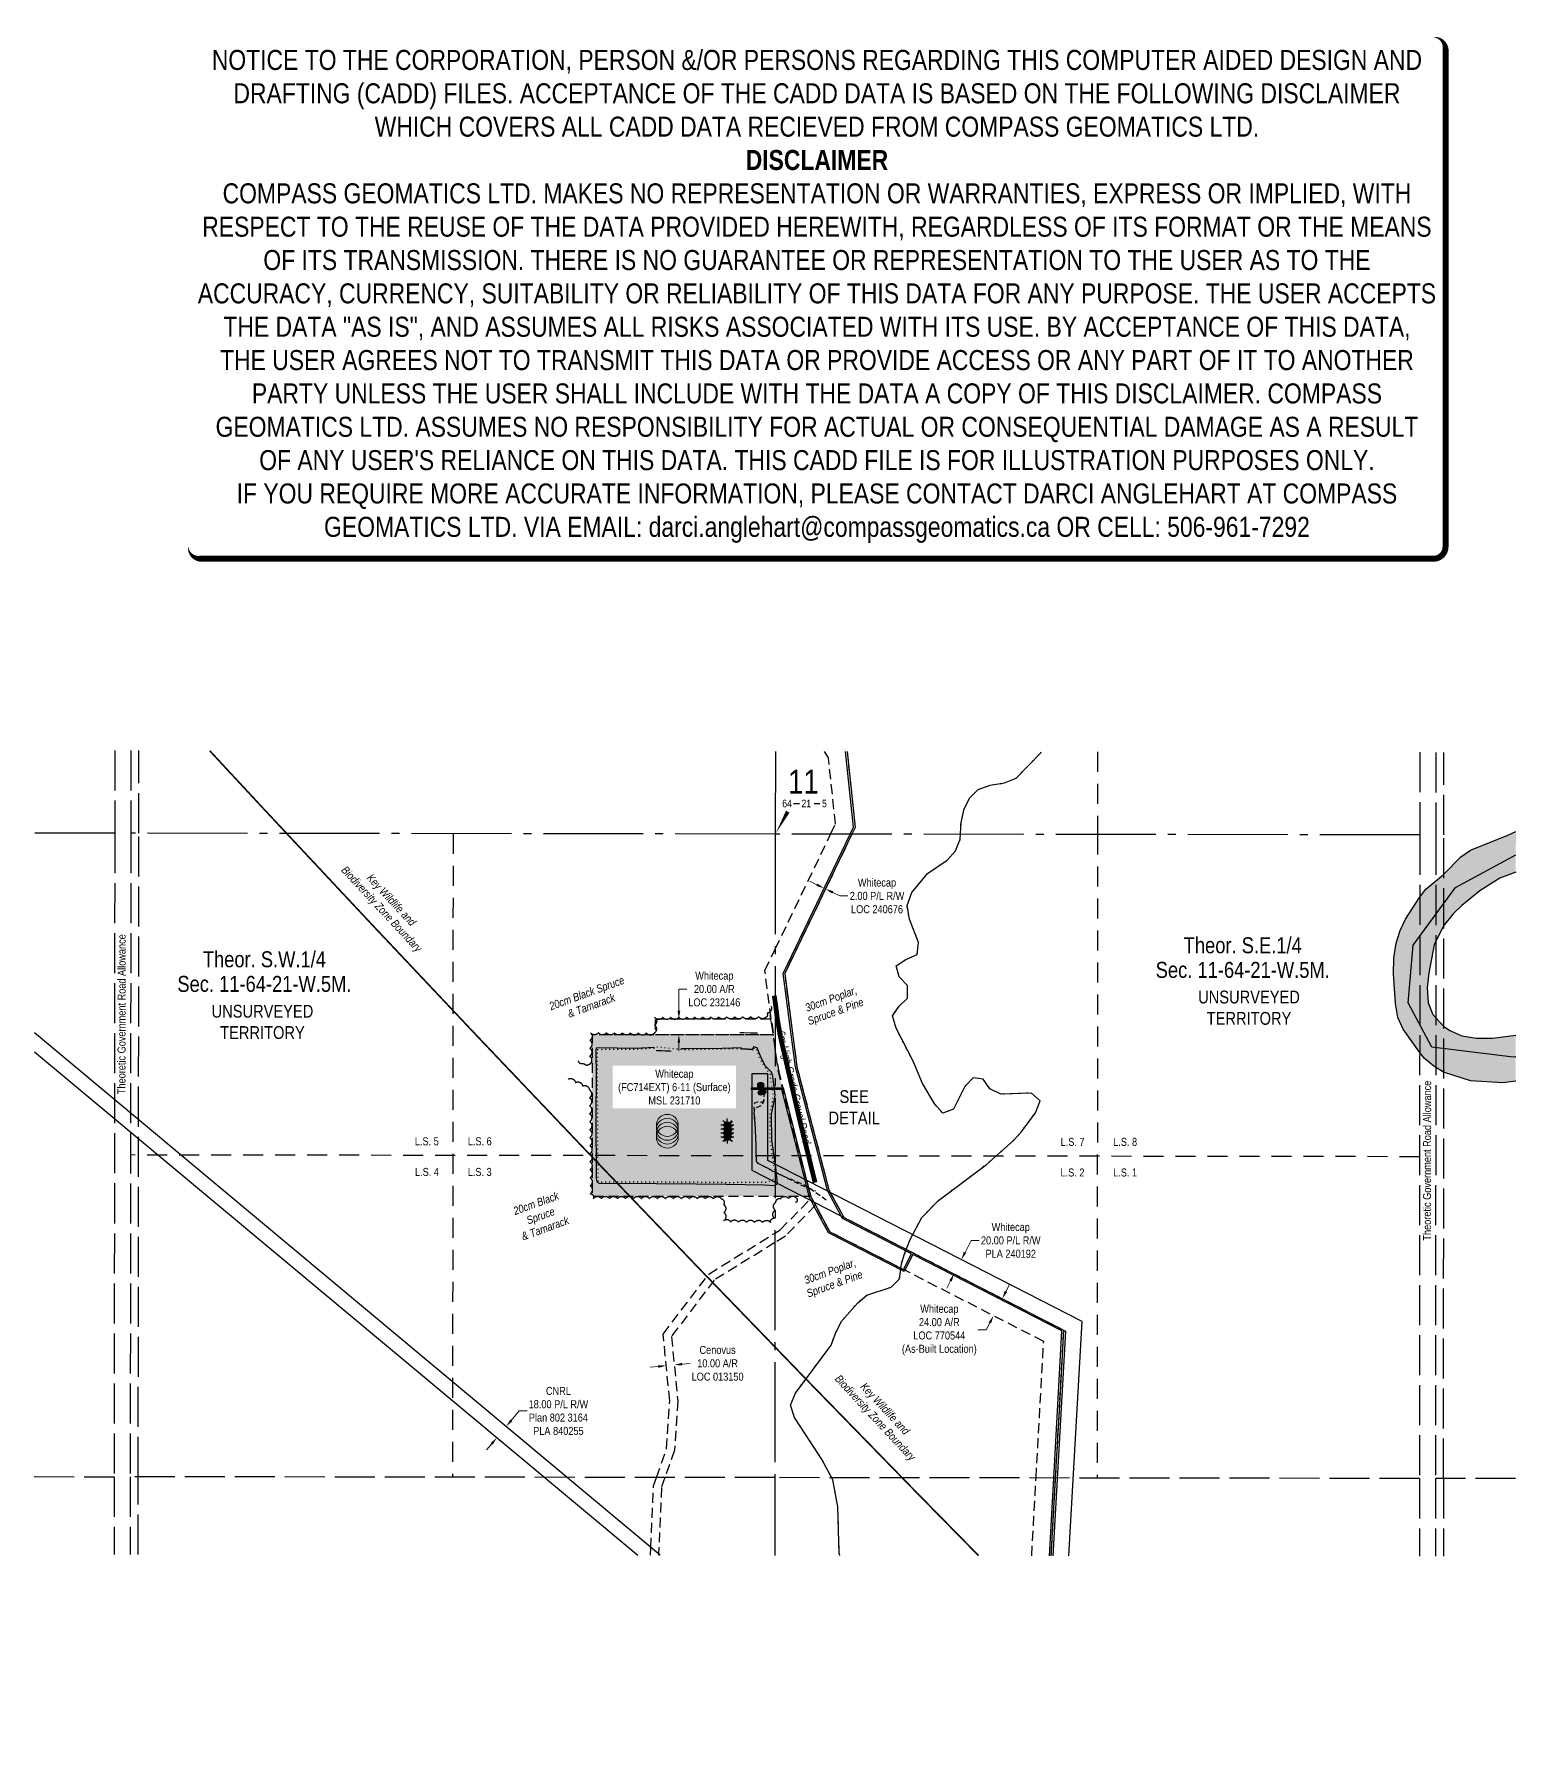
# Model space of a CAD drawing. Extents: x 494960 to 503443, y 6040332 to 6043193.
# Drawn here: x 494960 to 496812, y 6040625 to 6042760 of the extents above; entities that cross this region are included whole.
import ezdxf
from ezdxf.enums import TextEntityAlignment as Align

# ---------------------------------------------------------------- set-up
doc = ezdxf.new("R2010")
doc.units = 0
doc.header["$LTSCALE"] = 5
doc.header["$PDMODE"] = 3
doc.header["$PDSIZE"] = 5
for name, pattern in [('0', [1, 1, 0]), ('DASHDOT2', [12.7, 6.35, -3.175, 0, -3.175]), ('foc-ACCESSROAD', [3.75, 2.5, -1.25]), ('foc-LSD', [8, 5, -3]), ('foc-QUARTERLINE', [33, 25, -3, 2, -3]), ('foc-TOPO', [1, 0.2, -0.8]), ('foc-UNSURVEYED', [12.5, 10, -2.5]), ('foc-WHEELTRACKS', [2, 0.4, -1.6]), ('UG_PIPE', [1.875, 1.25, -0.625])]:
    doc.linetypes.add(name, pattern=pattern)
doc.layers.get('Defpoints').update_dxf_attribs({"color": 9})
for name, color, linetype in [('10', 1, 'Continuous'), ('9', 3, 'Continuous'), ('AS-DRILL-T', 8, 'Continuous'), ('AS-PIPE-UG', 44, 'UG_PIPE'), ('AS-ROADS', 254, 'Continuous'), ('AS-SYMBOL', 7, 'Continuous'), ('AS-WILDLIFE', 131, 'DASHDOT2'), ('C-AR', 13, 'foc-ACCESSROAD'), ('C-RW', 13, 'Continuous'), ('C-SYMBOL', 7, 'Continuous'), ('C-WS', 13, 'foc-ACCESSROAD'), ('DETAIL-T', 7, 'Continuous'), ('F-AR', 190, 'foc-ACCESSROAD'), ('F-RW', 190, 'Continuous'), ('L-QSEC', 8, 'foc-QUARTERLINE'), ('L-ROAD-T', 7, 'Continuous'), ('L-SECLBL', 7, 'Continuous'), ('L-SECTION-LSD', 7, 'foc-LSD'), ('L-UNS-T', 3, 'Continuous'), ('L-USEC', 7, 'foc-UNSURVEYED'), ('P-PROPOSED-H', 21, 'Continuous'), ('T-BUSH', 110, '0'), ('T-BUSH-T', 110, 'Continuous'), ('T-LOW-AREA', 48, 'foc-TOPO'), ('T-SLOPE', 48, 'Continuous'), ('T-WATER', 160, 'Continuous'), ('T-WATER-H', 133, 'Continuous'), ('T-WATER-P3', 160, 'foc-WHEELTRACKS')]:
    doc.layers.add(name, color=color, linetype=linetype)
for name, color, linetype, lineweight in [('AS-GENERAL', 48, 'Continuous', 18), ('C-AR-T', 13, 'Continuous', 9), ('C-RW-T', 13, 'Continuous', 9), ('C-WS-T', 13, 'Continuous', 9), ('F-AR-T', 190, 'Continuous', 9), ('F-RW-T', 190, 'Continuous', 9), ('T-TEXT', 48, 'Continuous', 18)]:
    doc.layers.add(name, color=color, linetype=linetype, lineweight=lineweight)
doc.layers.add('AS-PIPE-AG', color=7, linetype='Continuous', true_color=0x7d00fa)
doc.layers.add('oil_and_gas_wells_pt', color=7, linetype='Continuous', true_color=0xa9ec0c)
doc.layers.add('DISCLAIMER', color=7, linetype='Continuous', plot=False)
doc.styles.add('100L', font='ARIALN.TTF', dxfattribs={"height": 11})
doc.styles.add('175L', font='ARIALN.TTF', dxfattribs={"height": 20})
doc.styles.add('240', font='ARIALN.TTF', dxfattribs={"height": 30})
doc.styles.add('80', font='ARIALN.TTF', dxfattribs={"height": 10})
doc.styles.add('80CG', font='ARIALN.TTF', dxfattribs={"height": 10})
doc.styles.add('80L', font='ARIALN.TTF', dxfattribs={"height": 10})
doc.styles.add('80LS', font='ARIALNI.TTF', dxfattribs={"height": 10})
doc.styles.add('foc-LtypeFont', font='ARIALN.TTF', dxfattribs={"height": 7.35})
doc.styles.add('SIMPLEX', font='ARIALN.TTF')
doc.linetypes.add('foc-TOPO-flowdirection-NOLINE', pattern='A,0,[">",foc-LtypeFont,S=0.3,R=0,X=0,Y=-0.945],-20,[">",foc-LtypeFont,S=0.3,R=0,X=0,Y=-0.945],0', length=20)
doc.dimstyles.new('Compass 5 000', dxfattribs={"dimscale": 5, "dimtxt": 9, "dimasz": 2, "dimexe": 0.2, "dimexo": 0.0625, "dimgap": 0.5, "dimtad": 0, "dimtih": 1, "dimtoh": 1, "dimzin": 0, "dimdsep": 46, "dimtxsty": '80CG', "dimcen": 0.1, "dimse1": 1, "dimse2": 1, "dimclrd": 256, "dimclrt": 256, "dimaunit": 1, "dimadec": 4, "dimazin": 0, "dimtfac": 0.06, "dimtofl": 0, "dimtmove": 0, "dimatfit": 1, "dimfxl": 0.2, "dimtolj": 1, "dimtzin": 0, "dimlwd": -1, "dimarcsym": 0})

# ---------------------------------------------------------------- blocks, each defined once
blk = doc.blocks.new('L-SECLBL')
at = {"layer": '9', "color": 7}
for p, q in [((-5.1, -27.8), (-12.3, -27.8)), ((20.7, -27.8), (13.5, -27.8))]:
    blk.add_line(p, q, dxfattribs=at)
at = {"layer": '10', "color": 2, "style": 'SIMPLEX'}
blk.add_attdef('SEC', text='', height=30, dxfattribs=at).set_placement((0, 0), align=Align.MIDDLE)
at = {"layer": '10', "color": 5, "style": '80L'}
blk.add_attdef('TWP', text='', height=9.5, dxfattribs=at).set_placement((-14.4, -27.4), align=Align.MIDDLE_RIGHT)
blk.add_attdef('RGE', text='', height=9.5, dxfattribs=at).set_placement((3.6, -27.4), align=Align.MIDDLE_CENTER)
blk.add_attdef('MER', text='', height=9.5, dxfattribs=at).set_placement((23.2, -27.4), align=Align.MIDDLE_LEFT)
blk = doc.blocks.new('*D598')
at = {"layer": 'C-AR-T', "transparency": 16777216}
for p, q in [((496174.8, 6041188.7), (496179.3, 6041197.6)), ((496150.1, 6041140.6), (496140.1, 6041140.6)), ((496154.7, 6041149.5), (496150.1, 6041140.6))]:
    blk.add_line(p, q, dxfattribs=at)
for points in [[(496173.3, 6041189.5), (496176.3, 6041187.9), (496170.2, 6041179.8)], [(496153.2, 6041150.3), (496156.2, 6041148.8), (496159.3, 6041158.4)]]:
    blk.add_solid(points, dxfattribs=at)
at = {"layer": 'Defpoints', "color": 0, "transparency": 16777216}
for p in [(496054.3, 6041239.2), (496043.3, 6041217.8), (496159.3, 6041158.4)]:
    blk.add_point(p, dxfattribs=at)
at = {"layer": 'C-AR-T', "transparency": 16777216, "insert": (496091.5, 6041140.6), "char_height": 10, "attachment_point": 5, "style": '80CG'}
blk.add_mtext('\\A1;Whitecap\\P24.00 A/R\\PLOC 770544\\P(As-Built Location)', dxfattribs=at)
blk = doc.blocks.new('*D601')
at = {"layer": 'C-AR-T', "transparency": 16777216}
for p, q in [((495765.9, 6041539.5), (495765.9, 6041566.6)), ((495765.9, 6041566.6), (495775.9, 6041566.6)), ((495765.9, 6041499.5), (495765.9, 6041489.5))]:
    blk.add_line(p, q, dxfattribs=at)
for points in [[(495764.2, 6041539.5), (495767.6, 6041539.5), (495765.9, 6041529.5)], [(495764.2, 6041499.5), (495767.6, 6041499.5), (495765.9, 6041509.5)]]:
    blk.add_solid(points, dxfattribs=at)
at = {"layer": 'Defpoints', "color": 0, "transparency": 16777216}
for p in [(495781.4, 6041529.5), (495765.9, 6041509.5), (495781.4, 6041509.5)]:
    blk.add_point(p, dxfattribs=at)
at = {"layer": 'C-AR-T', "transparency": 16777216, "insert": (495810.2, 6041566.6), "char_height": 10, "attachment_point": 5, "style": '80CG'}
blk.add_mtext('\\A1;Whitecap\\P20.00 A/R\\PLOC 232146', dxfattribs=at)
blk = doc.blocks.new('*D602')
at = {"layer": 'C-RW-T', "transparency": 16777216}
for p, q in [((496123.6, 6041237.5), (496131.3, 6041252.5)), ((496131.3, 6041252.5), (496141.3, 6041252.5)), ((496105.4, 6041201.9), (496100.9, 6041193))]:
    blk.add_line(p, q, dxfattribs=at)
for points in [[(496122.1, 6041238.3), (496125.1, 6041236.8), (496119.1, 6041228.6)], [(496103.9, 6041202.7), (496106.9, 6041201.2), (496110, 6041210.8)]]:
    blk.add_solid(points, dxfattribs=at)
at = {"layer": 'Defpoints', "color": 0, "transparency": 16777216}
for p in [(496119.1, 6041228.6), (496125.4, 6041225.4), (496116.3, 6041207.6)]:
    blk.add_point(p, dxfattribs=at)
at = {"layer": 'C-RW-T', "transparency": 16777216, "insert": (496180.8, 6041252.5), "char_height": 10, "attachment_point": 5, "style": '80CG'}
blk.add_mtext('\\A1;Whitecap\\P20.00 P/L R/W\\PPLA 240192', dxfattribs=at)
blk = doc.blocks.new('*D603')
at = {"layer": 'C-RW-T', "transparency": 16777216}
for p, q in [((495938.4, 6041696.9), (495929.4, 6041701.3)), ((495958.3, 6041687.4), (495967.3, 6041683)), ((495967.3, 6041683), (495977.3, 6041683))]:
    blk.add_line(p, q, dxfattribs=at)
for points in [[(495939.2, 6041698.4), (495937.7, 6041695.4), (495947.5, 6041692.6)], [(495959, 6041688.9), (495957.5, 6041685.9), (495949.3, 6041691.7)]]:
    blk.add_solid(points, dxfattribs=at)
at = {"layer": 'Defpoints', "color": 0, "transparency": 16777216}
for p in [(495949.3, 6041691.7), (495927.4, 6041651), (495929.2, 6041650.2)]:
    blk.add_point(p, dxfattribs=at)
at = {"layer": 'C-RW-T', "transparency": 16777216, "insert": (496013.6, 6041683), "char_height": 10, "attachment_point": 5, "style": '80CG', "bg_fill": 3, "box_fill_scale": 1.1, "bg_fill_color": 256, "bg_fill_true_color": 13158600, "bg_fill_transparency": 0}
blk.add_mtext('\\A1;Whitecap^J2.00 P/L R/W\\PLOC 240676', dxfattribs=at)
blk = doc.blocks.new('*D605')
at = {"layer": 'Defpoints', "color": 0, "transparency": 16777216}
for p in [(495750.2, 6041095), (495760.1, 6041096.9), (495760.2, 6041095.9)]:
    blk.add_point(p, dxfattribs=at)
at = {"layer": 'F-AR-T', "transparency": 16777216}
for p, q in [((495740.2, 6041095), (495730.2, 6041094)), ((495770, 6041097.9), (495780, 6041098.9))]:
    blk.add_line(p, q, dxfattribs=at)
for points in [[(495740, 6041096.7), (495740.3, 6041093.3), (495750.1, 6041096)], [(495769.9, 6041099.6), (495770.2, 6041096.3), (495760.1, 6041096.9)]]:
    blk.add_solid(points, dxfattribs=at)
at = {"layer": 'F-AR-T', "transparency": 16777216, "insert": (495814.3, 6041098.9), "char_height": 10, "attachment_point": 5, "style": '80CG'}
blk.add_mtext('\\A1;Cenovus\\P10.00 A/R\\PLOC 013150 ', dxfattribs=at)
blk = doc.blocks.new('*D606')
at = {"layer": 'Defpoints', "color": 0, "transparency": 16777216}
for p in [(495538.4, 6041006.1), (495995.4, 6040624.7), (496007, 6040638.5)]:
    blk.add_point(p, dxfattribs=at)
at = {"layer": 'F-RW-T', "transparency": 16777216}
for p, q in [((495556.4, 6041027.6), (495566.2, 6041039.4)), ((495566.2, 6041039.4), (495576.2, 6041039.4)), ((495532, 6040998.4), (495525.6, 6040990.7))]:
    blk.add_line(p, q, dxfattribs=at)
for points in [[(495555.1, 6041028.7), (495557.6, 6041026.5), (495549.9, 6041019.9)], [(495530.7, 6040999.5), (495533.3, 6040997.4), (495538.4, 6041006.1)]]:
    blk.add_solid(points, dxfattribs=at)
at = {"layer": 'F-RW-T', "transparency": 16777216, "insert": (495615.3, 6041039.4), "char_height": 10, "attachment_point": 5, "style": '80CG'}
blk.add_mtext('\\A1;CNRL\\P18.00 P/L R/W\\PPlan 802 3164\\PPLA 840255 ', dxfattribs=at)
blk = doc.blocks.new('PIG')
h = blk.add_hatch(color=255)
h.dxf.hatch_style = 1
edge = h.paths.add_edge_path()
edge.add_arc((0, 0), 0.85, 0, 360)
at = {"layer": 'AS-SYMBOL'}
h = blk.add_hatch(color=13, dxfattribs=at)
h.dxf.hatch_style = 1
h.paths.add_polyline_path([(-0.1, 0, 1), (-0.55, 0, 1)])
h = blk.add_hatch(color=13, dxfattribs=at)
h.dxf.hatch_style = 1
h.paths.add_polyline_path([(0.1, 0, 1), (0.55, 0, 1)])
at = {"layer": 'AS-SYMBOL', "color": 13}
for centre, radius in [((0, 0), 0.75), ((-0.33, 0), 0.225), ((0.33, 0), 0.225)]:
    blk.add_circle(centre, radius, dxfattribs=at)
blk = doc.blocks.new('RISER')
h = blk.add_hatch(color=255)
h.dxf.hatch_style = 1
edge = h.paths.add_edge_path()
edge.add_arc((0, 0), 0.7, 0, 360)
blk.add_hatch(color=13).paths.add_polyline_path([(0.58, -0.15), (-0.58, -0.15, 0.774597)])
at = {"color": 13}
blk.add_line((-0.58, -0.15), (0.58, -0.15), dxfattribs=at)
blk.add_circle((0, 0), 0.6, dxfattribs=at)
blk = doc.blocks.new('GAS')
h = blk.add_hatch(color=255)
h.dxf.hatch_style = 1
edge = h.paths.add_edge_path()
edge.add_arc((0, 0), 0.9, 0, 360)
for p, q in [((-0.81, 0), (-1.62, 0)), ((-0.57, 0.57), (-1.14, 1.14)), ((0, 0.81), (0, 1.62)), ((0.57, 0.57), (1.14, 1.14)), ((1.62, 0), (0.81, 0)), ((-0.57, -0.57), (-1.14, -1.14)), ((0, -0.81), (0, -1.62)), ((1.14, -1.14), (0.57, -0.57))]:
    blk.add_line(p, q)
blk.add_circle((0, 0), 0.8)
blk = doc.blocks.new('Disclaimer_Legal')
at = {"layer": 'DISCLAIMER', "color": 254, "flags": 128}
blk.add_lwpolyline([(-3613, -1105, 37.5, 37.5, 0), (4096, -1105, 37.5, 37.5, 0.414214), (4171, -1030, 37.5, 37.5, 0), (4171, 2079, 37.5, 0, 0.414214), (4096, 2154, 0, 0, 0), (-3613, 2154, 0, 0, 0.414214), (-3688, 2079, 0, 0, 0), (-3688, -1030, 0, 37.5, 0.414214)], format="xyseb", close=True, dxfattribs=at)
at = {"layer": 'DISCLAIMER', "color": 254, "insert": (242, 534), "char_height": 125, "width": 7717.57, "attachment_point": 5, "style": '80'}
blk.add_mtext('NOTICE TO THE CORPORATION, PERSON &/OR PERSONS REGARDING THIS COMPUTER AIDED DESIGN AND DRAFTING (CADD) FILES. ACCEPTANCE OF THE CADD DATA IS BASED ON THE FOLLOWING DISCLAIMER WHICH COVERS ALL CADD DATA RECIEVED FROM COMPASS GEOMATICS LTD.\\P{\\fArial Narrow|b1|i0|c0|p34;DISCLAIMER}\\PCOMPASS GEOMATICS LTD. MAKES NO REPRESENTATION OR WARRANTIES, EXPRESS OR IMPLIED, WITH RESPECT TO THE REUSE OF THE DATA PROVIDED HEREWITH, REGARDLESS OF ITS FORMAT OR THE MEANS OF ITS TRANSMISSION. THERE IS NO GUARANTEE OR REPRESENTATION TO THE USER AS TO THE ACCURACY, CURRENCY, SUITABILITY OR RELIABILITY OF THIS DATA FOR ANY PURPOSE. THE USER ACCEPTS THE DATA "AS IS", AND ASSUMES ALL RISKS ASSOCIATED WITH ITS USE. BY ACCEPTANCE OF THIS DATA, THE USER AGREES NOT TO TRANSMIT THIS DATA OR PROVIDE ACCESS OR ANY PART OF IT TO ANOTHER PARTY UNLESS THE USER SHALL INCLUDE WITH THE DATA A COPY OF THIS DISCLAIMER. COMPASS GEOMATICS LTD. ASSUMES NO RESPONSIBILITY FOR ACTUAL OR CONSEQUENTIAL DAMAGE AS A RESULT OF ANY USER\'S RELIANCE ON THIS DATA. THIS CADD FILE IS FOR ILLUSTRATION PURPOSES ONLY.\\PIF YOU REQUIRE MORE ACCURATE INFORMATION, PLEASE CONTACT DARCI ANGLEHART AT COMPASS GEOMATICS LTD. VIA EMAIL: darci.anglehart@compassgeomatics.ca OR CELL: 506-961-7292', dxfattribs=at)

msp = doc.modelspace()

# ---------------------------------------------------------------- hatches: boundary and pattern name
at = {"layer": 'AS-ROADS'}
h = msp.add_hatch(color=256, dxfattribs=at)
h.dxf.hatch_style = 1
h.paths.add_polyline_path([(495757.112, 6041487.669), (495737.545, 6041488.077), (495706.123, 6041488.323), (495666.609, 6041488.525), (495666.173, 6041483.288), (495666.741, 6041333.446), (495668.778, 6041332.648), (495669.416, 6041328.302), (495670.555, 6041328.017), (495690.695, 6041328.249), (495722.057, 6041328.21), (495769.681, 6041328.141), (495785.245, 6041327.823), (495785.176, 6041347.733), (495784.891, 6041368.005), (495786.169, 6041415.761), (495787.652, 6041453.66), (495786.601, 6041486.888)])
at = {"layer": 'P-PROPOSED-H'}
h = msp.add_hatch(color=256, dxfattribs=at)
h.dxf.hatch_style = 1
h.paths.add_polyline_path([(495930.7, 6041307.872), (495889.919, 6041464.722), (495884.024, 6041509.468), (495657.341, 6041509.468), (495657.341, 6041307.872)])
at = {"layer": 'T-WATER-H'}
h = msp.add_hatch(color=256, dxfattribs=at)
h.dxf.hatch_style = 1
h.paths.add_polyline_path([(496812.016, 6041451.56), (496795.937, 6041449.575), (496755.732, 6041452.132), (496721.732, 6041462.608), (496709.623, 6041470.136), (496698.183, 6041479.887), (496691.587, 6041487.808), (496671.193, 6041516.395), (496664.662, 6041531.082), (496661.586, 6041548.475), (496659.356, 6041585.589), (496659.676, 6041605.808), (496662.451, 6041623.965), (496667.669, 6041639.817), (496674.397, 6041654.117), (496691.707, 6041681.103), (496699.849, 6041691.258), (496721.897, 6041709.779), (496743.37, 6041731.812), (496755.486, 6041740.347), (496802.064, 6041758.842), (496812.21, 6041763.683), (496812.179, 6041712.854), (496792.017, 6041705.378), (496767.036, 6041689.353), (496744.558, 6041670.9), (496733.817, 6041660.457), (496721.879, 6041645.579), (496710.114, 6041621.757), (496703.238, 6041587.05), (496701.462, 6041568.201), (496702.812, 6041549.486), (496708.328, 6041535.013), (496721.768, 6041520.312), (496729.681, 6041514.723), (496744.716, 6041508.272), (496763.234, 6041505.426), (496783.048, 6041505.358), (496812.052, 6041508.848)])

# ---------------------------------------------------------------- linework, layer by layer
at = {"flags": 128}
for points in [[(495844.054, 6041491.84), (495844.734, 6041491.859), (495858.924, 6041491.241)], [(495858.924, 6041491.241), (495844.734, 6041491.859)]]:
    msp.add_lwpolyline(points, dxfattribs=at)
at = {"layer": 'AS-GENERAL', "const_width": 1.5, "flags": 128}
for points in [[(495879.812, 6041533.714), (495883.748, 6041511.003)], [(495864.425, 6041511.657), (495841.725, 6041512.131)], [(495737.389, 6041489.805), (495756.548, 6041489.027)]]:
    msp.add_lwpolyline(points, dxfattribs=at)
at = {"layer": 'AS-GENERAL'}
for centre in [(495751.441, 6041396.275), (495751.441, 6041391.424), (495751.441, 6041386.485), (495751.441, 6041381.485)]:
    msp.add_circle(centre, 13.711, dxfattribs=at)
at = {"layer": 'AS-PIPE-AG', "flags": 128}
for points in [[(495868.219, 6041442.487), (495871.525, 6041442.678)], [(495870.034, 6041445.02), (495868.243, 6041445.035)], [(495870.139, 6041446.797), (495870.033, 6041442.565)], [(495871.679, 6041438.155), (495871.631, 6041439.335), (495871.525, 6041442.678)]]:
    msp.add_lwpolyline(points, dxfattribs=at)
at = {"layer": 'AS-PIPE-UG', "flags": 128}
for points in [[(495871.702, 6041438.08), (495871.929, 6041433.8), (495872.036, 6041427.354), (495871.273, 6041426.007), (495868.912, 6041424.996), (495864.44, 6041425.261), (495860.835, 6041424.317), (495859.432, 6041421.995), (495860.766, 6041400.795), (495861.472, 6041382.538), (495862.199, 6041366.029), (495862.379, 6041351.568), (495865.239, 6041348.866), (495875.089, 6041343.807), (495898.87, 6041331.694), (495917.994, 6041322.136), (495936.549, 6041314.57)], [(495871.673, 6041438.151), (495872.198, 6041433.368), (495871.525, 6041425.603), (495868.72, 6041420.688), (495860.422, 6041417.277), (495859.472, 6041412.012), (495861.251, 6041392.684), (495861.687, 6041379.345), (495862.257, 6041368.011), (495862.327, 6041358.917), (495862.407, 6041354.711), (495862.499, 6041351.91), (495863.564, 6041349.675), (495869.813, 6041346.548), (495886.616, 6041337.582), (495894.88, 6041333.675), (495925.068, 6041320.982), (495951.327, 6041302.572)]]:
    msp.add_lwpolyline(points, dxfattribs=at)
at = {"layer": 'AS-ROADS', "const_width": 5.997, "flags": 128}
for points in [[(495887.719, 6041539.58), (495885.138, 6041558.347)], [(495887.719, 6041539.58), (495889.011, 6041528.674), (495893.204, 6041505.367), (495917.751, 6041399.632), (495936.144, 6041324.793)]]:
    msp.add_lwpolyline(points, dxfattribs=at)
at = {"layer": 'C-AR'}
for points in [[(496207.022, 6040858.554), (496212.43, 6040955.654), (496221.933, 6041126.3), (495954.524, 6041263.344), (495936.571, 6041296.427), (495931.576, 6041305.632), (495931.012, 6041306.672), (495930.672, 6041307.893), (495891.736, 6041460.709), (495886.238, 6041492.665), (495873.432, 6041589.865), (495886.338, 6041616.603), (495955.633, 6041760.161), (495961.764, 6041772.865), (495952.817, 6041855.778), (495947.876, 6041863.463)], [(495976.134, 6041863.426), (495986.367, 6041768.615), (495982.271, 6041760.124), (495898.167, 6041585.889), (495913.524, 6041469.328), (495953.507, 6041315.547), (495972.063, 6041281.351), (496246.719, 6041140.57), (496241.103, 6041039.578), (496236.434, 6040955.622), (496231.034, 6040858.522)]]:
    msp.add_lwpolyline(points, dxfattribs=at)
at = {"layer": 'C-AR', "flags": 128}
msp.add_lwpolyline([(495736.606, 6041529.457), (495881.39, 6041529.457), (495884.024, 6041509.468), (495736.606, 6041509.468)], close=True, dxfattribs=at)
at = {"layer": 'C-WS', "flags": 128}
msp.add_lwpolyline([(495930.7, 6041307.872), (495889.919, 6041464.722), (495884.024, 6041509.468), (495657.341, 6041509.468), (495657.341, 6041307.872)], close=True, dxfattribs=at)
at = {"layer": 'F-AR'}
msp.add_lwpolyline([(495730.475, 6040859.185), (495730.87, 6040868.286), (495734.236, 6040945.842), (495737.901, 6040956.293), (495750.522, 6040992.315), (495754.432, 6041051.957), (495746.269, 6041135.403), (495803.273, 6041210.545), (495886.05, 6041261.639), (495892.72, 6041265.756), (495931.576, 6041305.632), (495936.571, 6041296.427), (495899.023, 6041257.893), (495886.041, 6041249.88), (495810.114, 6041203.014), (495756.604, 6041132.479), (495764.467, 6041052.117), (495760.413, 6040990.297), (495748.493, 6040956.279), (495744.164, 6040943.929), (495740.532, 6040860.224), (495740.486, 6040859.171)], dxfattribs=at)
at = {"layer": 'F-RW'}
for points in [[(495742.603, 6040859.168), (494960.463, 6041511.728)], [(494960.44, 6041488.317), (495714.476, 6040859.206)]]:
    msp.add_lwpolyline(points, dxfattribs=at)
at = {"layer": 'L-QSEC', "flags": 128}
for points in [[(495886.538, 6041863.545), (495886.455, 6041760.26)], [(495060.661, 6041761.362), (494960.712, 6041761.489)], [(495886.455, 6041760.26), (495080.77, 6041761.335)], [(495886.455, 6041760.26), (495885.803, 6040956.107)], [(496692.142, 6041759.184), (495886.455, 6041760.26)], [(495885.803, 6040956.107), (495885.725, 6040858.979)]]:
    msp.add_lwpolyline(points, dxfattribs=at)
at = {"layer": 'L-SECLBL', "flags": 128}
msp.add_lwpolyline([(495886.455, 6041760.26, 0, 4.997, 0), (495902.017, 6041788.308, 0, 0, 0)], format="xyseb", dxfattribs=at)
at = {"layer": 'L-SECTION-LSD', "flags": 128}
for points in [[(496289.372, 6041863.011), (496289.298, 6041759.722)], [(495483.613, 6041760.797), (495482.879, 6040956.644)], [(496289.298, 6041759.722), (496288.723, 6040955.569)], [(496691.892, 6041357.109), (495886.129, 6041358.183)]]:
    msp.add_lwpolyline(points, dxfattribs=at)
at = {"layer": 'L-USEC'}
for p, q in [((494959.911, 6040957.336), (495059.858, 6040957.208)), ((495059.858, 6040957.208), (495059.761, 6040860.073)), ((495079.968, 6040957.188), (495079.871, 6040860.046))]:
    msp.add_line(p, q, dxfattribs=at)
at = {"layer": 'L-USEC', "flags": 128}
for points in [[(495060.764, 6041864.64), (495060.661, 6041761.362)], [(495080.873, 6041864.613), (495080.77, 6041761.341)], [(495090.82, 6041761.322), (495090.923, 6041864.6)], [(496692.206, 6041862.476), (496692.142, 6041759.184)], [(496712.316, 6041862.45), (496712.251, 6041759.172)], [(496722.301, 6041759.158), (496722.365, 6041862.436)], [(495060.661, 6041761.362), (495060.259, 6041359.285), (495059.858, 6040957.208)], [(495080.77, 6041761.341), (495080.368, 6041359.265), (495079.968, 6040957.188)], [(495090.017, 6040957.168), (495090.419, 6041359.246), (495090.82, 6041761.322)], [(496692.142, 6041759.184), (496691.892, 6041357.109), (496691.642, 6040955.033)], [(496712.251, 6041759.172), (496712.001, 6041357.096), (496711.752, 6040955.02)], [(496721.802, 6040955.007), (496722.052, 6041357.083), (496722.301, 6041759.158)], [(495885.803, 6040956.107), (495482.879, 6040956.644), (495079.968, 6040957.181)], [(495089.921, 6040860.033), (495090.017, 6040957.168)], [(496691.642, 6040955.033), (496288.723, 6040955.569), (495885.803, 6040956.107)], [(496691.642, 6040955.033), (496691.582, 6040857.912)], [(496711.752, 6040955.02), (496711.692, 6040857.885)], [(496811.707, 6040954.932), (496711.752, 6040955.016)], [(496721.744, 6040955.014), (496721.684, 6040857.872)]]:
    msp.add_lwpolyline(points, dxfattribs=at)
at = {"layer": 'oil_and_gas_wells_pt'}
for p in [(495827.969, 6041386.034), (495827.969, 6041386.034), (495827.973, 6041391.041), (495827.973, 6041391.041), (495827.978, 6041396.048), (495827.978, 6041396.048), (495827.964, 6041381.026), (495827.964, 6041381.026)]:
    msp.add_point(p, dxfattribs=at)
at = {"layer": 'T-BUSH', "flags": 128}
for points in [[(495881.121, 6041545.17, -0.52056705), (495876.282, 6041536.424, -0.52056705), (495873.107, 6041530.687, -0.52056705)], [(495875.707, 6041532.233, -0.52056705), (495865.712, 6041532.153, -0.52056705), (495855.718, 6041532.073, -0.52056705), (495845.723, 6041531.993, -0.52056705), (495835.729, 6041531.913, -0.52056705), (495825.734, 6041531.832, -0.52056705), (495815.74, 6041531.752, -0.52056705), (495805.745, 6041531.672, -0.52056705), (495795.751, 6041531.592, -0.52056705), (495785.756, 6041531.512, -0.52056705), (495775.762, 6041531.432, -0.52056705), (495765.767, 6041531.351, -0.52056705), (495755.773, 6041531.271, -0.52056705), (495745.778, 6041531.191, -0.52056705), (495735.783, 6041531.111, -0.52056705), (495735.456, 6041521.441, -0.52056705), (495735.286, 6041511.617, -0.52056705), (495725.292, 6041511.679, -0.52056705), (495715.297, 6041511.741, -0.52056705), (495705.302, 6041511.803, -0.52056705), (495695.308, 6041511.865, -0.52056705), (495685.313, 6041511.927, -0.52056705), (495675.318, 6041511.989, -0.52056705), (495665.324, 6041512.051, -0.52056705), (495655.329, 6041512.113, -0.52056705), (495654.648, 6041502.653, -0.52056705), (495654.49, 6041492.66, -0.52056705), (495654.331, 6041482.666, -0.52056705), (495654.173, 6041472.672, -0.52056705), (495647.193, 6041473.595, -0.52056705), (495640.44, 6041476.757, -0.52056705)], [(495627.55, 6041454.148, -0.52056705), (495636.565, 6041449.833, -0.52056705), (495645.581, 6041445.517, -0.52056705), (495654.034, 6041440.845, -0.52056705), (495654.113, 6041430.85, -0.52056705), (495654.191, 6041420.856, -0.52056705), (495654.27, 6041410.861, -0.52056705), (495654.348, 6041400.867, -0.52056705), (495654.427, 6041390.872, -0.52056705), (495654.505, 6041380.878, -0.52056705), (495654.584, 6041370.883, -0.52056705), (495654.662, 6041360.889, -0.52056705), (495654.741, 6041350.894, -0.52056705), (495654.819, 6041340.899, -0.52056705), (495654.898, 6041330.905, -0.52056705), (495654.976, 6041320.91, -0.52056705), (495655.055, 6041310.916, -0.52056705), (495659.092, 6041304.905, -0.52056705), (495669.087, 6041304.888, -0.52056705), (495679.082, 6041304.871, -0.52056705), (495689.077, 6041304.854, -0.52056705), (495699.072, 6041304.838, -0.52056705), (495709.067, 6041304.821, -0.52056705), (495719.061, 6041304.804, -0.52056705), (495729.056, 6041304.787, -0.52056705), (495739.051, 6041304.77, -0.52056705), (495749.046, 6041304.754, -0.52056705), (495759.041, 6041304.737, -0.52056705), (495769.036, 6041304.72, -0.52056705), (495779.03, 6041304.703, -0.52056705), (495789.025, 6041304.686, -0.52056705), (495799.02, 6041304.67, -0.52056705), (495809.015, 6041304.653, -0.52056705), (495819.01, 6041304.636, -0.52056705), (495821.844, 6041297.339, -0.52056705), (495822.025, 6041287.346, -0.52056705), (495822.207, 6041277.353, -0.52056705), (495830.509, 6041275.524, -0.52056705), (495840.503, 6041275.396, -0.52056705), (495850.497, 6041275.268, -0.52056705), (495860.491, 6041275.139, -0.52056705), (495870.485, 6041275.011, -0.52056705), (495880.479, 6041274.883, -0.52056705), (495885.449, 6041280.279, -0.52056705), (495886.267, 6041290.24, -0.52056705), (495887.085, 6041300.201, -0.52056705), (495893.035, 6041304.732, -0.52056705), (495903.026, 6041304.986, -0.52056705), (495913.018, 6041305.239, -0.52056705), (495911.697, 6041299.78, -0.52056705)]]:
    msp.add_lwpolyline(points, format="xyb", dxfattribs=at)
at = {"layer": 'T-SLOPE', "flags": 128}
for points in [[(495735.398, 6041493.77), (495711.451, 6041492.366), (495666.097, 6041493.267), (495663.066, 6041492.65), (495662.068, 6041491.215), (495662.491, 6041455.813), (495661.87, 6041409.301), (495662.438, 6041330.252), (495662.829, 6041327.998), (495663.777, 6041325.66), (495664.833, 6041324.313), (495667.133, 6041323.75), (495708.313, 6041324.116), (495737.73, 6041323.726), (495787.833, 6041323.233), (495825.102, 6041322.738), (495872.74, 6041322.036), (495885.614, 6041321.123), (495889.352, 6041323.705), (495887.124, 6041343.573), (495882.121, 6041378.387), (495881.761, 6041409.999), (495884.845, 6041426.725), (495886.227, 6041434.056), (495883.271, 6041457.866), (495881.804, 6041462.586), (495880.187, 6041464.639), (495874.087, 6041470.404), (495868.608, 6041480.646), (495863.796, 6041492.992), (495858.988, 6041494.286), (495857.655, 6041489.966)], [(495844.089, 6041493.076), (495819.934, 6041492.448), (495775.712, 6041492.135), (495769.3, 6041491.966)]]:
    msp.add_lwpolyline(points, dxfattribs=at)
at = {"layer": 'T-WATER'}
for points in [[(496812.016, 6041451.56), (496795.937, 6041449.575), (496755.732, 6041452.132), (496721.732, 6041462.608), (496709.623, 6041470.136), (496698.183, 6041479.887), (496691.587, 6041487.808), (496671.193, 6041516.395), (496664.662, 6041531.082), (496661.586, 6041548.475), (496659.356, 6041585.589), (496659.676, 6041605.808), (496662.451, 6041623.965), (496667.669, 6041639.817), (496674.397, 6041654.117), (496691.707, 6041681.103), (496699.849, 6041691.258), (496721.897, 6041709.779), (496743.37, 6041731.812), (496755.486, 6041740.347), (496802.064, 6041758.842), (496812.21, 6041763.683)], [(496812.179, 6041712.854), (496792.017, 6041705.378), (496767.036, 6041689.353), (496744.558, 6041670.9), (496733.817, 6041660.457), (496721.879, 6041645.579), (496710.114, 6041621.757), (496703.238, 6041587.05), (496701.462, 6041568.201), (496702.812, 6041549.486), (496708.328, 6041535.013), (496721.768, 6041520.312), (496729.681, 6041514.723), (496744.716, 6041508.272), (496763.234, 6041505.426), (496783.048, 6041505.358), (496812.052, 6041508.848)]]:
    msp.add_lwpolyline(points, dxfattribs=at)
at = {"layer": 'T-WATER', "linetype": 'foc-TOPO-flowdirection-NOLINE', "flags": 128}
msp.add_lwpolyline([(496812.035, 6041481.796), (496808.97, 6041481.434), (496707.236, 6041494.151), (496677.563, 6041549.257), (496683.922, 6041621.319), (496736.908, 6041693.38), (496812.192, 6041734.551)], dxfattribs=at)
at = {"layer": 'T-WATER-P3', "flags": 128}
msp.add_lwpolyline([(495967.18, 6040858.871), (495966.417, 6040861.213), (495964.781, 6040919.497), (495958.362, 6040953.513), (495944.355, 6040979.737), (495910.545, 6041031.244), (495905.539, 6041046.601), (495911.513, 6041061.707), (495956.231, 6041121.731), (495961.927, 6041137.507), (495969.616, 6041151.836), (495989.423, 6041174.698), (496000.911, 6041184.157), (496031.276, 6041194.298), (496041.643, 6041204.334), (496042.828, 6041213.723), (496044.02, 6041223.164), (496047.734, 6041234.6), (496054.958, 6041253.711), (496069.759, 6041281.306), (496090.532, 6041302.577), (496150.354, 6041347.504), (496183.712, 6041376.935), (496193.689, 6041387.884), (496211.559, 6041412.134), (496217.761, 6041426.873), (496206.56, 6041436.556), (496168.5, 6041435.077), (496154.744, 6041442.084), (496146.499, 6041453.949), (496133.652, 6041455.823), (496123.378, 6041444.943), (496109.144, 6041416.428), (496095.825, 6041411.415), (496085.702, 6041422.802), (496070.543, 6041448.707), (496058.632, 6041476.542), (496037.33, 6041517.902), (496033.041, 6041533.174), (496041.078, 6041545.329), (496051.862, 6041555.291), (496051.558, 6041571.209), (496041.471, 6041581.934), (496037.604, 6041595.452), (496049.584, 6041603.453), (496063.792, 6041609.937), (496065.552, 6041624.705), (496054.111, 6041654.026), (496051.141, 6041670.994), (496057.032, 6041687.185), (496076.686, 6041710.895), (496101.278, 6041727.894), (496111.567, 6041739.194), (496117.583, 6041753.758), (496118.646, 6041774.613), (496122.404, 6041791.655), (496129.664, 6041805.758), (496139.92, 6041816.038), (496155.174, 6041821.466), (496173.101, 6041824.224), (496187.537, 6041830.279), (496218.2, 6041861.722), (496218.998, 6041863.104)], dxfattribs=at)
at = {"layer": 'T-WATER-P3', "linetype": 'foc-TOPO-flowdirection-NOLINE', "flags": 128}
msp.add_lwpolyline([(495967.18, 6040858.871), (495966.417, 6040861.213), (495964.781, 6040919.497), (495958.362, 6040953.513), (495944.355, 6040979.737), (495910.545, 6041031.244), (495905.539, 6041046.601), (495911.513, 6041061.707), (495956.231, 6041121.731), (495961.927, 6041137.507), (495969.616, 6041151.836), (495989.423, 6041174.698), (496000.911, 6041184.157), (496031.276, 6041194.298), (496041.643, 6041204.334), (496042.828, 6041213.723), (496044.02, 6041223.164), (496047.734, 6041234.6), (496054.958, 6041253.711), (496069.759, 6041281.306), (496090.532, 6041302.577), (496150.354, 6041347.504), (496183.712, 6041376.935), (496193.689, 6041387.884), (496211.559, 6041412.134), (496217.761, 6041426.873), (496206.56, 6041436.556), (496168.5, 6041435.077), (496154.744, 6041442.084), (496146.499, 6041453.949), (496133.652, 6041455.823), (496123.378, 6041444.943), (496109.144, 6041416.428), (496095.825, 6041411.415), (496085.702, 6041422.802), (496070.543, 6041448.707), (496058.632, 6041476.542), (496037.33, 6041517.902), (496033.041, 6041533.174), (496041.078, 6041545.329), (496051.862, 6041555.291), (496051.558, 6041571.209), (496041.471, 6041581.934), (496037.604, 6041595.452), (496049.584, 6041603.453), (496063.792, 6041609.937), (496065.552, 6041624.705), (496054.111, 6041654.026), (496051.141, 6041670.994), (496057.032, 6041687.185), (496076.686, 6041710.895), (496101.278, 6041727.894), (496111.567, 6041739.194), (496117.583, 6041753.758), (496118.646, 6041774.613), (496122.404, 6041791.655), (496129.664, 6041805.758), (496139.92, 6041816.038), (496155.174, 6041821.466), (496173.101, 6041824.224), (496187.537, 6041830.279), (496218.2, 6041861.722), (496218.998, 6041863.104)], dxfattribs=at)

# ---------------------------------------------------------------- block references
at = {"xscale": 0.2, "yscale": 0.2, "zscale": 0.2}
msp.add_blockref('Disclaimer_Legal', (495890.088, 6042325.401), dxfattribs=at)
at = {"layer": 'AS-DRILL-T', "color": 2}
for p, xscale, yscale, zscale in [((495826.441, 6041396.672), 4.997427049956159, 4.997427049956159, 4.997427049956159), ((495826.441, 6041391.493), 4.997425149999998, 4.997425149999998, 4.997425149999998), ((495826.441, 6041386.572), 4.997425149999998, 4.997425149999998, 4.997425149999998), ((495826.441, 6041381.689), 4.997425149999998, 4.997425149999998, 4.997425149999998)]:
    msp.add_blockref('GAS', p, dxfattribs=dict(at, xscale=xscale, yscale=yscale, zscale=zscale))
at = {"layer": 'AS-SYMBOL', "color": 6, "xscale": 4.997427049999982, "yscale": 4.997427049999982, "zscale": 4.997427049999982}
msp.add_blockref('PIG', (495868.235, 6041446.321), dxfattribs=at)
at = {"layer": 'AS-SYMBOL', "xscale": 4.999999999999989, "yscale": 4.999999999999989, "zscale": 4.999999999999989}
for name, p in [('PIG', (495868.261, 6041446.13)), ('RISER', (495868.209, 6041437.152)), ('RISER', (495871.696, 6041438.074))]:
    msp.add_blockref(name, p, dxfattribs=at)
at = {"layer": 'L-SECLBL'}
msp.add_blockref('L-SECLBL', (495921.598, 6041825.942), dxfattribs=at).add_auto_attribs({'SEC': '11', 'TWP': '64', 'RGE': '21', 'MER': '5'})

# ---------------------------------------------------------------- texts
at = {"layer": 'AS-WILDLIFE', "char_height": 10, "attachment_point": 5, "rotation": 312.878768, "style": '240'}
for insert in [(495399.446, 6041671.354), (496016.513, 6041035.603)]:
    msp.add_mtext_dynamic_manual_height_columns('{\\fArial Narrow|b0|i1|c0|p34;Key Wildlife and \\PBiodiversity Zone Boundary}', width=141.03638, gutter_width=45.023, heights=[0], dxfattribs=dict(at, insert=insert))
at = {"layer": 'C-SYMBOL', "color": 3, "style": '175L'}
for s, p in [('Theor. S.E.1/4', (496470.802, 6041605.344)), ('Theor. S.W.1/4', (495247.744, 6041587.848)), ('Sec. 11-64-21-W.5M.', (496470.802, 6041574.598)), ('Sec. 11-64-21-W.5M.', (495247.744, 6041557.102))]:
    msp.add_text(s, height=19.98971, dxfattribs=at).set_placement(p, align=Align.BOTTOM_CENTER)
at = {"layer": 'DETAIL-T', "color": 3, "insert": (495985.024, 6041418.937), "char_height": 16, "width": 53.79165, "attachment_point": 5, "style": '80CG'}
msp.add_mtext('SEE DETAIL', dxfattribs=at)
at = {"layer": 'L-ROAD-T', "style": '80L'}
for p in [(495069.167, 6041535.242), (496701.221, 6041352.217)]:
    msp.add_text('Theoretic Government Road Allowance', height=9.99485, rotation=89.942977, dxfattribs=at).set_placement(p, align=Align.MIDDLE_CENTER)
at = {"layer": 'L-UNS-T', "color": 3, "char_height": 15.99177, "attachment_point": 5, "style": '80L'}
for insert in [(496478.638, 6041543.216), (495245.289, 6041525.479)]:
    msp.add_mtext_dynamic_manual_height_columns('UNSURVEYED TERRITORY', width=126.47884, gutter_width=47.524, heights=[0], dxfattribs=dict(at, insert=insert))
at = {"layer": 'T-BUSH-T', "char_height": 10, "attachment_point": 2, "rotation": 20, "style": '80LS'}
for s, insert, width in [('20cm Black Spruce\\P& Tamarack', (495649.036, 6041566.298), 98.51064), ('30cm Poplar, \\PSpruce & Pine', (495954.308, 6041559.039), 139.66432), ('20cm Black\\PSpruce\\P& Tamarack', (495585.574, 6041303.641), 98.51064), ('30cm Poplar, \\PSpruce & Pine', (495953.043, 6041218.663), 139.66432)]:
    msp.add_mtext(s, dxfattribs=dict(at, insert=insert, width=width))
at = {"layer": 'T-TEXT', "style": '80LS'}
msp.add_text('6m High Grade Gravel Road', height=9.99485, rotation=283.070025, dxfattribs=at).set_placement((495909.729, 6041443.735), align=Align.MIDDLE_CENTER)

# ---------------------------------------------------------------- dimensions: what is measured, and where the dimension line sits
at = {"layer": 'C-AR-T'}
for base, p1, p2, angle, text, picture, middle in [((495765.889, 6041509.468), (495781.431, 6041529.457), (495781.431, 6041509.468), 270, 'Whitecap\\P20.00 A/R\\PLOC 232146', '*D601', (495810.19, 6041566.589)), ((496159.265, 6041158.417), (496054.272, 6041239.213), (496043.318, 6041217.838), 242.86558, 'Whitecap\\P24.00 A/R\\PLOC 770544\\P(As-Built Location)', '*D598', (496091.535, 6041140.618))]:
    dim = msp.add_linear_dim(base=base, p1=p1, p2=p2, angle=angle, text=text, dimstyle='Compass 5 000', dxfattribs=at)
    dim.commit()
    dim.dimension.update_dxf_attribs({"geometry": picture, "text_midpoint": middle, "dimtype": 161})
at = {"layer": 'C-RW-T'}
dim = msp.add_linear_dim(base=(496119.065, 6041228.626), p1=(496116.323, 6041207.576), p2=(496125.425, 6041225.374), angle=62.914651, text='Whitecap\\P20.00 P/L R/W\\PPLA 240192', dimstyle='Compass 5 000', dxfattribs=at)
dim.commit()
dim.dimension.update_dxf_attribs({"geometry": '*D602', "text_midpoint": (496180.8, 6041252.481), "dimtype": 161})
at = {"layer": 'F-AR-T'}
dim = msp.add_aligned_dim(p1=(495750.224, 6041094.971), p2=(495760.179, 6041095.945), distance=1.002, text='Cenovus\\P10.00 A/R\\PLOC 013150 ', dimstyle='Compass 5 000', dxfattribs=at)
dim.commit()
dim.dimension.update_dxf_attribs({"geometry": '*D605', "text_midpoint": (495814.277, 6041098.89)})
at = {"layer": 'F-RW-T'}
dim = msp.add_linear_dim(base=(495538.413, 6041006.1), p1=(496006.96, 6040638.515), p2=(495995.426, 6040624.695), angle=230.152946, text='CNRL\\P18.00 P/L R/W\\PPlan 802 3164\\PPLA 840255 ', dimstyle='Compass 5 000', dxfattribs=at)
dim.commit()
dim.dimension.update_dxf_attribs({"geometry": '*D606', "text_midpoint": (495615.251, 6041039.358), "dimtype": 161})

# ---------------------------------------------------------------- next in the draw order: texts
at = {"layer": 'L-SECTION-LSD', "char_height": 10, "attachment_point": 1, "style": '100L', "bg_fill": 3, "box_fill_scale": 1.5, "bg_fill_color": 256, "bg_fill_transparency": 0}
for s, width, insert in [('\\pi1.77423;L.S. 5', 30.41679, (495434.038, 6041381.398)), ('L.S. 6', 30.49883, (495501.997, 6041381.398)), ('\\pi2.3152;L.S. 7', 30.89637, (496240.846, 6041380.683)), ('L.S. 8', 30.41679, (496308.805, 6041380.683)), ('\\pi2.00173;L.S. 4', 30.55562, (495434.038, 6041343.113)), ('L.S. 3', 30.39155, (495501.997, 6041343.113)), ('\\pi2.15624;L.S. 2', 30.6692, (496240.846, 6041342.398)), ('L.S. 1', 30.00663, (496308.805, 6041342.398))]:
    msp.add_mtext_dynamic_manual_height_columns(s, width=width, gutter_width=55.028, heights=[0], dxfattribs=dict(at, insert=insert))

# ---------------------------------------------------------------- next in the draw order: linework, layer by layer
at = {"layer": 'AS-WILDLIFE', "const_width": 2, "flags": 128}
msp.add_lwpolyline([(496140.556, 6040858.642), (496056.247, 6040944.438), (495920.109, 6041084.103), (495784.537, 6041224.317), (495649.532, 6041365.077), (495515.096, 6041506.381), (495381.232, 6041648.228), (495247.942, 6041790.613), (495179.35, 6041864.483)], dxfattribs=at)
at = {"layer": 'C-RW'}
for points in [[(496229.032, 6040858.524), (496234.433, 6040955.625), (496239.107, 6041039.689), (496244.652, 6041139.384), (496058.387, 6041234.857), (496048.344, 6041215.259), (496047.433, 6041213.483), (495953.062, 6041261.847), (495935.11, 6041294.928), (495931.079, 6041302.357), (495930.115, 6041304.133), (495929.138, 6041305.932), (495928.634, 6041307.871), (495923.174, 6041328.87), (495894.631, 6041441.25), (495886.196, 6041441.249), (495877.223, 6041441.249), (495857.234, 6041441.249), (495856.714, 6041441.249), (495856.714, 6041443.248), (495857.234, 6041443.249), (495877.223, 6041443.248), (495886.198, 6041443.248), (495896.185, 6041443.249), (495925.558, 6041327.648), (495930.672, 6041307.893), (495931.012, 6041306.672), (495931.576, 6041305.632), (495934.23, 6041300.742), (495936.571, 6041296.427), (495954.524, 6041263.344), (496046.566, 6041216.171), (496056.609, 6041235.769), (495970.601, 6041279.854), (495968.913, 6041282.965), (495952.029, 6041314.079), (495951.633, 6041314.808), (495911.558, 6041468.945), (495896.107, 6041586.219), (495980.052, 6041760.127), (495984.319, 6041768.969), (495974.137, 6041863.305), (495974.057, 6041863.429)], [(495976.134, 6041863.426), (495986.367, 6041768.615), (495982.271, 6041760.123), (495898.167, 6041585.889), (495913.524, 6041469.328), (495953.507, 6041315.547), (495955.18, 6041312.463), (495972.063, 6041281.351), (496175.467, 6041177.089), (496246.719, 6041140.57), (496241.103, 6041039.578), (496236.434, 6040955.622), (496231.034, 6040858.522)]]:
    msp.add_lwpolyline(points, dxfattribs=at)
at = {"layer": 'C-RW', "flags": 128}
msp.add_lwpolyline([(496253.288, 6040858.492), (496270.112, 6041151.042), (495877.223, 6041352.426), (495877.223, 6041460.568), (495857.234, 6041460.568), (495857.234, 6041340.209), (496249.408, 6041139.192), (496233.267, 6040858.519)], dxfattribs=at)
at = {"layer": 'L-SECTION-LSD', "flags": 128}
msp.add_lwpolyline([(495886.129, 6041358.183), (495080.368, 6041359.265)], dxfattribs=at)

# ---------------------------------------------------------------- next in the draw order: texts
at = {"layer": 'C-WS-T', "insert": (495760.255, 6041444.042), "char_height": 10, "attachment_point": 5, "style": '80CG', "bg_fill": 2}
msp.add_mtext('\\A1;Whitecap^J(FC714EXT) 6-11 (Surface) \\PMSL 231710', dxfattribs=at)

# ---------------------------------------------------------------- next in the draw order: dimensions: what is measured, and where the dimension line sits
at = {"layer": 'C-RW-T'}
dim = msp.add_linear_dim(base=(495949.252, 6041691.721), p1=(495927.387, 6041651.02), p2=(495929.187, 6041650.152), angle=334.233292, text='Whitecap^J2.00 P/L R/W\\PLOC 240676', dimstyle='Compass 5 000', override={"dimtfill": 1}, dxfattribs=at)
dim.commit()
dim.dimension.update_dxf_attribs({"geometry": '*D603', "text_midpoint": (496013.617, 6041683.025), "dimtype": 161})

# ---------------------------------------------------------------- next in the draw order: linework, layer by layer
at = {"layer": 'T-LOW-AREA', "flags": 128}
msp.add_lwpolyline([(495844.054, 6041491.84), (495820.054, 6041491.734), (495775.345, 6041490.565), (495736.785, 6041494.088), (495735.337, 6041492.624), (495711.711, 6041491.291), (495680.451, 6041491.311), (495663.601, 6041490.661), (495664.493, 6041327.376), (495665.645, 6041325.572), (495667.288, 6041325.449), (495708.709, 6041325.955), (495790.3, 6041325.55), (495825.754, 6041325.048), (495874.979, 6041325.288), (495887.315, 6041330.131), (495879.877, 6041378.545), (495879.814, 6041410.358), (495883.268, 6041427.142), (495884.009, 6041434.958), (495879.848, 6041460.448), (495872.894, 6041469.824), (495866.932, 6041479.689), (495862.215, 6041492.589), (495860.408, 6041492.997), (495858.924, 6041491.241)], dxfattribs=at)

doc.saveas('drawing.dxf')
